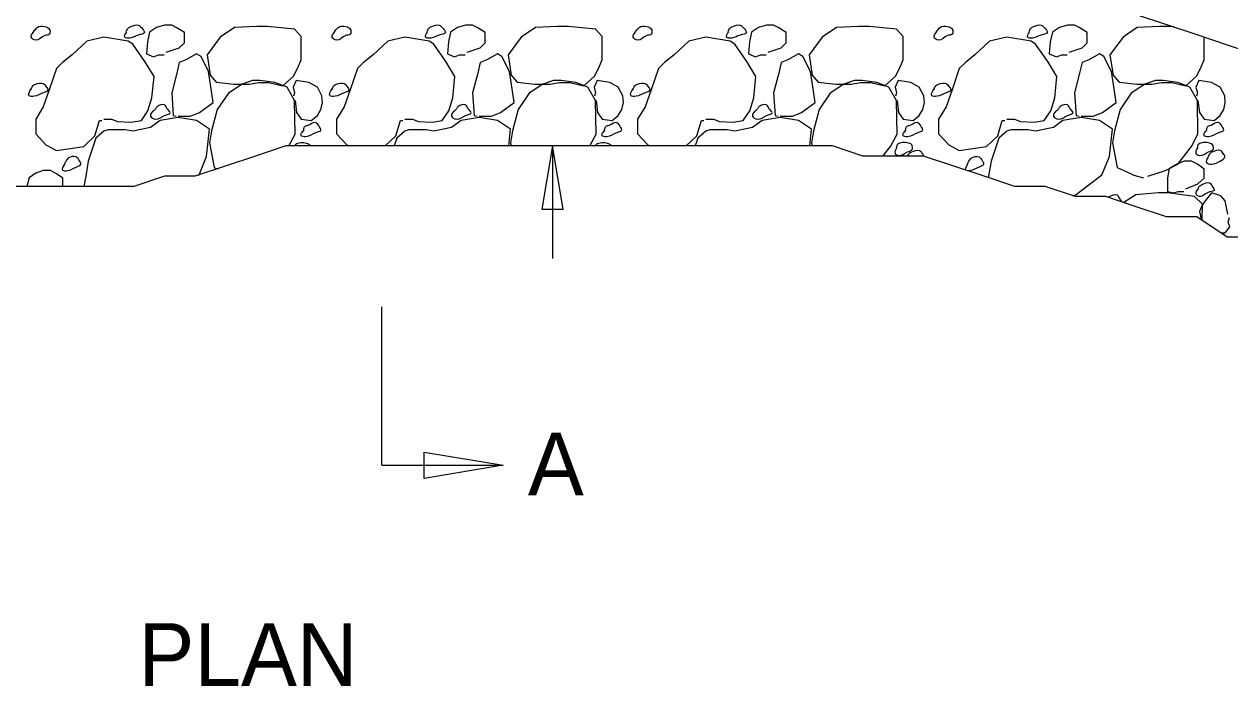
# Model space of a CAD drawing. Extents: x 1.3 to 16.4, y 0.2 to 9.7.
# Drawn here: x 4.397 to 6.781, y 1.446 to 2.755 of the extents above; entities that cross this region are included whole.
import ezdxf

# ---------------------------------------------------------------- set-up
doc = ezdxf.new("R2010")
doc.units = 0
for name, color, linetype in [('SD_P_Dimension Lines', 7, 'Continuous'), ('SD_P_Dimension Text', 7, 'Continuous'), ('SD_P_Prop Object Lines', 7, 'Continuous'), ('SD_P_Subtitles', 7, 'Continuous')]:
    doc.layers.add(name, color=color, linetype=linetype)

msp = doc.modelspace()

# ---------------------------------------------------------------- linework, layer by layer
at = {"layer": 'SD_P_Dimension Lines'}
for p, q in [((5.4417, 2.5136), (5.4207, 2.3886)), ((5.4417, 2.5136), (5.4417, 2.2912)), ((5.4627, 2.3886), (5.4417, 2.5136)), ((5.4207, 2.3886), (5.4627, 2.3886)), ((5.104, 1.8822), (5.104, 2.1952)), ((5.188, 1.9082), (5.344, 1.8822)), ((5.188, 1.8562), (5.188, 1.9082)), ((5.104, 1.8822), (5.344, 1.8822)), ((5.344, 1.8822), (5.188, 1.8562))]:
    msp.add_line(p, q, dxfattribs=at)
at = {"layer": 'SD_P_Prop Object Lines'}
msp.add_line((6.2575, 2.4663), (6.2622, 2.4778), dxfattribs=at)
for points in [[(6.5959, 2.7739), (6.656, 2.7539), (6.716, 2.7338), (6.7761, 2.7138), (6.8362, 2.6938)], [(4.6778, 2.6988), (4.7038, 2.7078), (4.7138, 2.7178), (4.7138, 2.7378), (4.6978, 2.7478), (4.6888, 2.7528), (4.6748, 2.7528), (4.6588, 2.7478), (4.6448, 2.7388), (4.6408, 2.7198), (4.6388, 2.6958), (4.6528, 2.6898), (4.6628, 2.6938), (4.6738, 2.6938)], [(4.8808, 2.6388), (4.9088, 2.6328), (4.9298, 2.6518), (4.9378, 2.6668), (4.9448, 2.6838), (4.9448, 2.7298), (4.9318, 2.7448), (4.8778, 2.7498), (4.8568, 2.7498), (4.8128, 2.7478), (4.7848, 2.7288), (4.7588, 2.6938), (4.7648, 2.6538), (4.7768, 2.6398), (4.8118, 2.6358), (4.8418, 2.6358), (4.8608, 2.6388), (4.8808, 2.6388)], [(5.2729, 2.6988), (5.2989, 2.7078), (5.3089, 2.7178), (5.3089, 2.7378), (5.2929, 2.7478), (5.2839, 2.7528), (5.2699, 2.7528), (5.2539, 2.7478), (5.2399, 2.7388), (5.2359, 2.7198), (5.2339, 2.6958), (5.2479, 2.6898), (5.2579, 2.6938), (5.2689, 2.6938)], [(5.4759, 2.6388), (5.5039, 2.6328), (5.5249, 2.6518), (5.5329, 2.6668), (5.5399, 2.6838), (5.5399, 2.7298), (5.5269, 2.7448), (5.4729, 2.7498), (5.4519, 2.7498), (5.4079, 2.7478), (5.3799, 2.7288), (5.3539, 2.6938), (5.3599, 2.6538), (5.3719, 2.6398), (5.4069, 2.6358), (5.4369, 2.6358), (5.4559, 2.6388), (5.4759, 2.6388)], [(5.8681, 2.6988), (5.8941, 2.7078), (5.9041, 2.7178), (5.9041, 2.7378), (5.8881, 2.7478), (5.8791, 2.7528), (5.8651, 2.7528), (5.8491, 2.7478), (5.8351, 2.7388), (5.8311, 2.7198), (5.8291, 2.6958), (5.8431, 2.6898), (5.8531, 2.6938), (5.8641, 2.6938)], [(6.0711, 2.6388), (6.0991, 2.6328), (6.1201, 2.6518), (6.1281, 2.6668), (6.1351, 2.6838), (6.1351, 2.7298), (6.1221, 2.7448), (6.0681, 2.7498), (6.0471, 2.7498), (6.0031, 2.7478), (5.9751, 2.7288), (5.9491, 2.6938), (5.9551, 2.6538), (5.9671, 2.6398), (6.0021, 2.6358), (6.0321, 2.6358), (6.0511, 2.6388), (6.0711, 2.6388)], [(6.4632, 2.6988), (6.4892, 2.7078), (6.4992, 2.7178), (6.4992, 2.7378), (6.4832, 2.7478), (6.4742, 2.7528), (6.4602, 2.7528), (6.4442, 2.7478), (6.4302, 2.7388), (6.4262, 2.7198), (6.4242, 2.6958), (6.4382, 2.6898), (6.4482, 2.6938), (6.4592, 2.6938)], [(6.6702, 2.7491), (6.6632, 2.7498), (6.6422, 2.7498), (6.5982, 2.7478), (6.5702, 2.7288), (6.5442, 2.6938), (6.5502, 2.6538), (6.5622, 2.6398), (6.5972, 2.6358), (6.6272, 2.6358), (6.6462, 2.6388), (6.6662, 2.6388)], [(4.5548, 2.5668), (4.5698, 2.5668), (4.5818, 2.5618), (4.6088, 2.5608), (4.6288, 2.5638), (4.6418, 2.5828), (4.6498, 2.6088), (4.6538, 2.6508), (4.6358, 2.6808), (4.6118, 2.7148), (4.6028, 2.7208), (4.5548, 2.7288), (4.5208, 2.7208), (4.4918, 2.6938), (4.4728, 2.6788), (4.4608, 2.6668), (4.4468, 2.6248), (4.4348, 2.5908), (4.4198, 2.5668), (4.4198, 2.5378), (4.4398, 2.5158), (4.4608, 2.5048), (4.5148, 2.5128), (4.5368, 2.5338), (4.5458, 2.5638), (4.5508, 2.5638)], [(5.1499, 2.5668), (5.1649, 2.5668), (5.1769, 2.5618), (5.2039, 2.5608), (5.2239, 2.5638), (5.2369, 2.5828), (5.2449, 2.6088), (5.2489, 2.6508), (5.2309, 2.6808), (5.2069, 2.7148), (5.1979, 2.7208), (5.1499, 2.7288), (5.1159, 2.7208), (5.0869, 2.6938), (5.0679, 2.6788), (5.0559, 2.6668), (5.0419, 2.6248), (5.0299, 2.5908), (5.0149, 2.5668), (5.0149, 2.5378), (5.0349, 2.5158), (5.039, 2.5136)], [(5.7451, 2.5668), (5.7601, 2.5668), (5.7721, 2.5618), (5.7991, 2.5608), (5.8191, 2.5638), (5.8321, 2.5828), (5.8401, 2.6088), (5.8441, 2.6508), (5.8261, 2.6808), (5.8021, 2.7148), (5.7931, 2.7208), (5.7451, 2.7288), (5.7111, 2.7208), (5.6821, 2.6938), (5.6631, 2.6788), (5.6511, 2.6668), (5.6371, 2.6248), (5.6251, 2.5908), (5.6101, 2.5668), (5.6101, 2.5378), (5.6301, 2.5158), (5.6341, 2.5136)], [(6.3402, 2.5668), (6.3552, 2.5668), (6.3672, 2.5618), (6.3942, 2.5608), (6.4142, 2.5638), (6.4272, 2.5828), (6.4352, 2.6088), (6.4392, 2.6508), (6.4212, 2.6808), (6.3972, 2.7148), (6.3882, 2.7208), (6.3402, 2.7288), (6.3062, 2.7208), (6.2772, 2.6938), (6.2582, 2.6788), (6.2462, 2.6668), (6.2322, 2.6248), (6.2202, 2.5908), (6.2052, 2.5668), (6.2052, 2.5378), (6.2252, 2.5158), (6.2462, 2.5048), (6.3002, 2.5128), (6.3222, 2.5338), (6.3312, 2.5638), (6.3362, 2.5638)], [(6.6662, 2.6388), (6.6942, 2.6328), (6.7152, 2.6518), (6.7232, 2.6668), (6.7302, 2.6838), (6.7302, 2.7291)], [(4.7018, 2.5728), (4.7258, 2.5728), (4.7438, 2.5798), (4.7708, 2.5998), (4.7668, 2.6268), (4.7618, 2.6608), (4.7468, 2.6908), (4.7378, 2.6958), (4.7168, 2.6838), (4.7038, 2.6788), (4.6988, 2.6578), (4.6888, 2.6188), (4.6918, 2.5738), (4.6978, 2.5728)], [(5.2969, 2.5728), (5.3209, 2.5728), (5.3389, 2.5798), (5.3659, 2.5998), (5.3619, 2.6268), (5.3569, 2.6608), (5.3419, 2.6908), (5.3329, 2.6958), (5.3119, 2.6838), (5.2989, 2.6788), (5.2939, 2.6578), (5.2839, 2.6188), (5.2869, 2.5738), (5.2929, 2.5728)], [(5.8921, 2.5728), (5.9161, 2.5728), (5.9341, 2.5798), (5.9611, 2.5998), (5.9571, 2.6268), (5.9521, 2.6608), (5.9371, 2.6908), (5.9281, 2.6958), (5.9071, 2.6838), (5.8941, 2.6788), (5.8891, 2.6578), (5.8791, 2.6188), (5.8821, 2.5738), (5.8881, 2.5728)], [(6.4872, 2.5728), (6.5112, 2.5728), (6.5292, 2.5798), (6.5562, 2.5998), (6.5522, 2.6268), (6.5472, 2.6608), (6.5322, 2.6908), (6.5232, 2.6958), (6.5022, 2.6838), (6.4892, 2.6788), (6.4842, 2.6578), (6.4742, 2.6188), (6.4772, 2.5738), (6.4832, 2.5728)], [(4.9203, 2.5136), (4.9328, 2.5368), (4.9318, 2.6038), (4.9168, 2.6298), (4.8928, 2.6388), (4.8638, 2.6428), (4.8488, 2.6428), (4.8278, 2.6358), (4.8008, 2.6178), (4.7788, 2.5858), (4.7678, 2.5438), (4.7638, 2.5198), (4.7728, 2.4708), (4.7784, 2.4683)], [(4.9328, 2.6038), (4.9358, 2.5798), (4.9448, 2.5668), (4.9648, 2.5638), (4.9768, 2.5738), (4.9838, 2.5858), (4.9868, 2.5998), (4.9858, 2.6128), (4.9768, 2.6298), (4.9598, 2.6388), (4.9348, 2.6428), (4.9288, 2.6298), (4.9318, 2.6188), (4.9298, 2.6118)], [(5.5154, 2.5136), (5.5279, 2.5368), (5.5269, 2.6038), (5.5119, 2.6298), (5.4879, 2.6388), (5.4589, 2.6428), (5.4439, 2.6428), (5.4229, 2.6358), (5.3959, 2.6178), (5.3739, 2.5858), (5.3629, 2.5438), (5.3589, 2.5198), (5.36, 2.5136)], [(5.5279, 2.6038), (5.5309, 2.5798), (5.5399, 2.5668), (5.5599, 2.5638), (5.5719, 2.5738), (5.5789, 2.5858), (5.5819, 2.5998), (5.5809, 2.6128), (5.5719, 2.6298), (5.5549, 2.6388), (5.5299, 2.6428), (5.5239, 2.6298), (5.5269, 2.6188), (5.5249, 2.6118)], [(6.0953, 2.4936), (6.1101, 2.5128), (6.1231, 2.5368), (6.1221, 2.6038), (6.1071, 2.6298), (6.0831, 2.6388), (6.0541, 2.6428), (6.0391, 2.6428), (6.0181, 2.6358), (5.9911, 2.6178), (5.9691, 2.5858), (5.9581, 2.5438), (5.9541, 2.5198), (5.9552, 2.5136)], [(6.1231, 2.6038), (6.1261, 2.5798), (6.1351, 2.5668), (6.1551, 2.5638), (6.1671, 2.5738), (6.1741, 2.5858), (6.1771, 2.5998), (6.1761, 2.6128), (6.1671, 2.6298), (6.1501, 2.6388), (6.1251, 2.6428), (6.1191, 2.6298), (6.1221, 2.6188), (6.1201, 2.6118)], [(6.6192, 2.4538), (6.6542, 2.4648), (6.6782, 2.4778), (6.7052, 2.5128), (6.7182, 2.5368), (6.7172, 2.6038), (6.7022, 2.6298), (6.6782, 2.6388), (6.6492, 2.6428), (6.6342, 2.6428), (6.6132, 2.6358), (6.5862, 2.6178), (6.5642, 2.5858), (6.5532, 2.5438), (6.5492, 2.5198), (6.5582, 2.4708), (6.5762, 2.4628), (6.5912, 2.4558), (6.6102, 2.4508)], [(6.7182, 2.6038), (6.7212, 2.5798), (6.7302, 2.5668), (6.7502, 2.5638), (6.7622, 2.5738), (6.7692, 2.5858), (6.7722, 2.5998), (6.7712, 2.6128), (6.7622, 2.6298), (6.7452, 2.6388), (6.7202, 2.6428), (6.7142, 2.6298), (6.7172, 2.6188), (6.7152, 2.6118)], [(4.7419, 2.4561), (4.7428, 2.4568), (4.7578, 2.4928), (4.7638, 2.5468), (4.7378, 2.5638), (4.7018, 2.5698), (4.6658, 2.5638), (4.6468, 2.5498), (4.6118, 2.5428), (4.5968, 2.5458), (4.5628, 2.5458), (4.5548, 2.5428), (4.5388, 2.5288), (4.5238, 2.4838), (4.5188, 2.4538), (4.5149, 2.4336)], [(5.1108, 2.5136), (5.1319, 2.5338), (5.1409, 2.5638), (5.1459, 2.5638)], [(5.3552, 2.5136), (5.3589, 2.5468), (5.3329, 2.5638), (5.2969, 2.5698), (5.2609, 2.5638), (5.2419, 2.5498), (5.2069, 2.5428), (5.1919, 2.5458), (5.1579, 2.5458), (5.1499, 2.5428), (5.1339, 2.5288), (5.1289, 2.5136)], [(5.706, 2.5136), (5.7271, 2.5338), (5.7361, 2.5638), (5.7411, 2.5638)], [(5.9504, 2.5136), (5.9541, 2.5468), (5.9281, 2.5638), (5.8921, 2.5698), (5.8561, 2.5638), (5.8371, 2.5498), (5.8021, 2.5428), (5.7871, 2.5458), (5.7531, 2.5458), (5.7451, 2.5428), (5.7291, 2.5288), (5.724, 2.5136)], [(6.4706, 2.4153), (6.4772, 2.4178), (6.5282, 2.4568), (6.5432, 2.4928), (6.5492, 2.5468), (6.5232, 2.5638), (6.4872, 2.5698), (6.4512, 2.5638), (6.4322, 2.5498), (6.3972, 2.5428), (6.3822, 2.5458), (6.3482, 2.5458), (6.3402, 2.5428), (6.3242, 2.5288), (6.3092, 2.4838), (6.3042, 2.4538), (6.3037, 2.4509)], [(6.8362, 2.3335), (6.7761, 2.3335), (6.716, 2.3735), (6.656, 2.3735), (6.5959, 2.3935), (6.5359, 2.4136), (6.4758, 2.4136), (6.4158, 2.4336), (6.3557, 2.4336), (6.2957, 2.4536), (6.2356, 2.4736), (6.1756, 2.4936), (6.1155, 2.4936), (6.0555, 2.4936), (5.9954, 2.5136), (5.9354, 2.5136), (5.8753, 2.5136), (5.8153, 2.5136), (5.7552, 2.5136), (5.6952, 2.5136), (5.6351, 2.5136), (5.5751, 2.5136), (5.515, 2.5136), (5.455, 2.5136), (5.3949, 2.5136), (5.3349, 2.5136), (5.2748, 2.5136), (5.2147, 2.5136), (5.1547, 2.5136), (5.0946, 2.5136), (5.0346, 2.5136), (4.9745, 2.5136), (4.9145, 2.5136), (4.8544, 2.4936), (4.7944, 2.4736), (4.7343, 2.4536), (4.6743, 2.4536), (4.6142, 2.4336), (4.5542, 2.4336), (4.4941, 2.4336), (4.4341, 2.4336), (4.374, 2.4336)], [(6.6942, 2.4288), (6.7182, 2.4388), (6.7302, 2.4498), (6.7302, 2.4678), (6.7172, 2.4778), (6.7052, 2.4838), (6.6912, 2.4838), (6.6762, 2.4778), (6.6612, 2.4688), (6.6582, 2.4508), (6.6582, 2.4238), (6.6702, 2.4208), (6.6792, 2.4238), (6.6902, 2.4238)], [(4.4738, 2.4336), (4.4738, 2.4498), (4.4608, 2.4588), (4.4488, 2.4648), (4.4348, 2.4648), (4.4198, 2.4598), (4.4068, 2.4508), (4.4023, 2.4336)], [(6.7264, 2.3666), (6.7272, 2.3988), (6.7112, 2.4138), (6.6582, 2.4208), (6.6392, 2.4208), (6.5952, 2.4168), (6.5717, 2.4016)], [(6.7772, 2.3788), (6.7722, 2.4048), (6.7632, 2.4148), (6.7452, 2.4208), (6.7322, 2.4048), (6.7262, 2.3968), (6.7212, 2.3838), (6.7242, 2.3688), (6.7248, 2.3677)], [(6.7631, 2.3421), (6.7722, 2.3418), (6.7812, 2.3538), (6.7782, 2.3628), (6.7802, 2.3718)]]:
    msp.add_lwpolyline(points, dxfattribs=at)
for points in [[(4.4138, 2.7378), (4.4198, 2.7448), (4.4228, 2.7478), (4.4378, 2.7498), (4.4468, 2.7448), (4.4468, 2.7348), (4.4378, 2.7318), (4.4198, 2.7228), (4.4108, 2.7288), (4.4158, 2.7388)], [(4.5988, 2.7388), (4.6028, 2.7468), (4.6078, 2.7498), (4.6228, 2.7528), (4.6288, 2.7478), (4.6348, 2.7378), (4.6228, 2.7328), (4.6058, 2.7268), (4.5958, 2.7288), (4.5998, 2.7388)], [(5.0089, 2.7378), (5.0149, 2.7448), (5.0179, 2.7478), (5.0329, 2.7498), (5.0419, 2.7448), (5.0419, 2.7348), (5.0329, 2.7318), (5.0149, 2.7228), (5.0059, 2.7288), (5.0109, 2.7388)], [(5.1939, 2.7388), (5.1979, 2.7468), (5.2029, 2.7498), (5.2179, 2.7528), (5.2239, 2.7478), (5.2299, 2.7378), (5.2179, 2.7328), (5.2009, 2.7268), (5.1909, 2.7288), (5.1949, 2.7388)], [(5.6041, 2.7378), (5.6101, 2.7448), (5.6131, 2.7478), (5.6281, 2.7498), (5.6371, 2.7448), (5.6371, 2.7348), (5.6281, 2.7318), (5.6101, 2.7228), (5.6011, 2.7288), (5.6061, 2.7388)], [(5.7891, 2.7388), (5.7931, 2.7468), (5.7981, 2.7498), (5.8131, 2.7528), (5.8191, 2.7478), (5.8251, 2.7378), (5.8131, 2.7328), (5.7961, 2.7268), (5.7861, 2.7288), (5.7901, 2.7388)], [(6.1992, 2.7378), (6.2052, 2.7448), (6.2082, 2.7478), (6.2232, 2.7498), (6.2322, 2.7448), (6.2322, 2.7348), (6.2232, 2.7318), (6.2052, 2.7228), (6.1962, 2.7288), (6.2012, 2.7388)], [(6.3842, 2.7388), (6.3882, 2.7468), (6.3932, 2.7498), (6.4082, 2.7528), (6.4142, 2.7478), (6.4202, 2.7378), (6.4082, 2.7328), (6.3912, 2.7268), (6.3812, 2.7288), (6.3852, 2.7388)], [(4.4108, 2.6248), (4.4128, 2.6308), (4.4198, 2.6358), (4.4348, 2.6368), (4.4408, 2.6308), (4.4438, 2.6238), (4.4348, 2.6188), (4.4168, 2.6118), (4.4068, 2.6128), (4.4108, 2.6268)], [(5.0059, 2.6248), (5.0079, 2.6308), (5.0149, 2.6358), (5.0299, 2.6368), (5.0359, 2.6308), (5.0389, 2.6238), (5.0299, 2.6188), (5.0119, 2.6118), (5.0019, 2.6128), (5.0059, 2.6268)], [(5.6011, 2.6248), (5.6031, 2.6308), (5.6101, 2.6358), (5.6251, 2.6368), (5.6311, 2.6308), (5.6341, 2.6238), (5.6251, 2.6188), (5.6071, 2.6118), (5.5971, 2.6128), (5.6011, 2.6268)], [(6.1962, 2.6248), (6.1982, 2.6308), (6.2052, 2.6358), (6.2202, 2.6368), (6.2262, 2.6308), (6.2292, 2.6238), (6.2202, 2.6188), (6.2022, 2.6118), (6.1922, 2.6128), (6.1962, 2.6268)], [(4.6508, 2.5818), (4.6558, 2.5858), (4.6598, 2.5908), (4.6748, 2.5948), (4.6808, 2.5858), (4.6858, 2.5798), (4.6748, 2.5738), (4.6568, 2.5668), (4.6468, 2.5728), (4.6508, 2.5818)], [(5.2459, 2.5818), (5.2509, 2.5858), (5.2549, 2.5908), (5.2699, 2.5948), (5.2759, 2.5858), (5.2809, 2.5798), (5.2699, 2.5738), (5.2519, 2.5668), (5.2419, 2.5728), (5.2459, 2.5818)], [(5.8411, 2.5818), (5.8461, 2.5858), (5.8501, 2.5908), (5.8651, 2.5948), (5.8711, 2.5858), (5.8761, 2.5798), (5.8651, 2.5738), (5.8471, 2.5668), (5.8371, 2.5728), (5.8411, 2.5818)], [(6.4362, 2.5818), (6.4412, 2.5858), (6.4452, 2.5908), (6.4602, 2.5948), (6.4662, 2.5858), (6.4712, 2.5798), (6.4602, 2.5738), (6.4422, 2.5668), (6.4322, 2.5728), (6.4362, 2.5818)], [(4.9498, 2.5458), (4.9528, 2.5528), (4.9588, 2.5548), (4.9718, 2.5608), (4.9798, 2.5528), (4.9828, 2.5438), (4.9738, 2.5398), (4.9538, 2.5318), (4.9448, 2.5338), (4.9508, 2.5458)], [(5.5449, 2.5458), (5.5479, 2.5528), (5.5539, 2.5548), (5.5669, 2.5608), (5.5749, 2.5528), (5.5779, 2.5438), (5.5689, 2.5398), (5.5489, 2.5318), (5.5399, 2.5338), (5.5459, 2.5458)], [(6.1401, 2.5458), (6.1431, 2.5528), (6.1491, 2.5548), (6.1621, 2.5608), (6.1701, 2.5528), (6.1731, 2.5438), (6.1641, 2.5398), (6.1441, 2.5318), (6.1351, 2.5338), (6.1411, 2.5458)], [(6.7352, 2.5458), (6.7382, 2.5528), (6.7442, 2.5548), (6.7572, 2.5608), (6.7652, 2.5528), (6.7682, 2.5438), (6.7592, 2.5398), (6.7392, 2.5318), (6.7302, 2.5338), (6.7362, 2.5458)], [(4.9324, 2.5136), (4.9328, 2.5158), (4.9408, 2.5198), (4.9528, 2.5198), (4.9618, 2.5158), (4.9634, 2.5136)], [(5.5276, 2.5136), (5.5279, 2.5158), (5.5359, 2.5198), (5.5479, 2.5198), (5.5569, 2.5158), (5.5586, 2.5136)], [(6.1221, 2.5098), (6.1231, 2.5158), (6.1311, 2.5198), (6.1431, 2.5198), (6.1521, 2.5158), (6.1531, 2.5068), (6.1441, 2.5018), (6.1261, 2.4948), (6.1191, 2.4988), (6.1221, 2.5098)], [(6.1437, 2.4936), (6.1471, 2.4988), (6.1521, 2.5018), (6.1671, 2.5048), (6.1731, 2.4988), (6.1762, 2.4934)], [(6.7172, 2.5098), (6.7182, 2.5158), (6.7262, 2.5198), (6.7382, 2.5198), (6.7472, 2.5158), (6.7482, 2.5068), (6.7392, 2.5018), (6.7212, 2.4948), (6.7142, 2.4988), (6.7172, 2.5098)], [(6.7382, 2.4918), (6.7422, 2.4988), (6.7472, 2.5018), (6.7622, 2.5048), (6.7682, 2.4988), (6.7712, 2.4918), (6.7622, 2.4838), (6.7452, 2.4778), (6.7352, 2.4808), (6.7382, 2.4918)], [(4.4768, 2.4778), (4.4798, 2.4838), (4.4848, 2.4898), (4.4998, 2.4918), (4.5068, 2.4838), (4.5088, 2.4778), (4.4998, 2.4718), (4.4828, 2.4648), (4.4728, 2.4658), (4.4768, 2.4778)], [(6.2622, 2.4778), (6.2652, 2.4838), (6.2702, 2.4898), (6.2852, 2.4918), (6.2922, 2.4838), (6.2942, 2.4778), (6.2852, 2.4718), (6.2682, 2.4648), (6.2638, 2.4642)], [(6.7182, 2.4268), (6.7202, 2.4328), (6.7272, 2.4378), (6.7412, 2.4408), (6.7472, 2.4328), (6.7502, 2.4258), (6.7412, 2.4228), (6.7212, 2.4138), (6.7152, 2.4168), (6.7182, 2.4288)], [(6.5395, 2.4124), (6.5432, 2.4138), (6.5582, 2.4168), (6.5622, 2.4108), (6.5671, 2.4032)]]:
    msp.add_spline(points, degree=3, dxfattribs=at)

# ---------------------------------------------------------------- texts
at = {"layer": 'SD_P_Dimension Text'}
msp.add_text('A', height=0.124, dxfattribs=at).set_placement((5.3931, 1.8227))
at = {"layer": 'SD_P_Subtitles'}
msp.add_text('PLAN', height=0.124, dxfattribs=at).set_placement((4.623, 1.4458))

doc.saveas('drawing.dxf')
